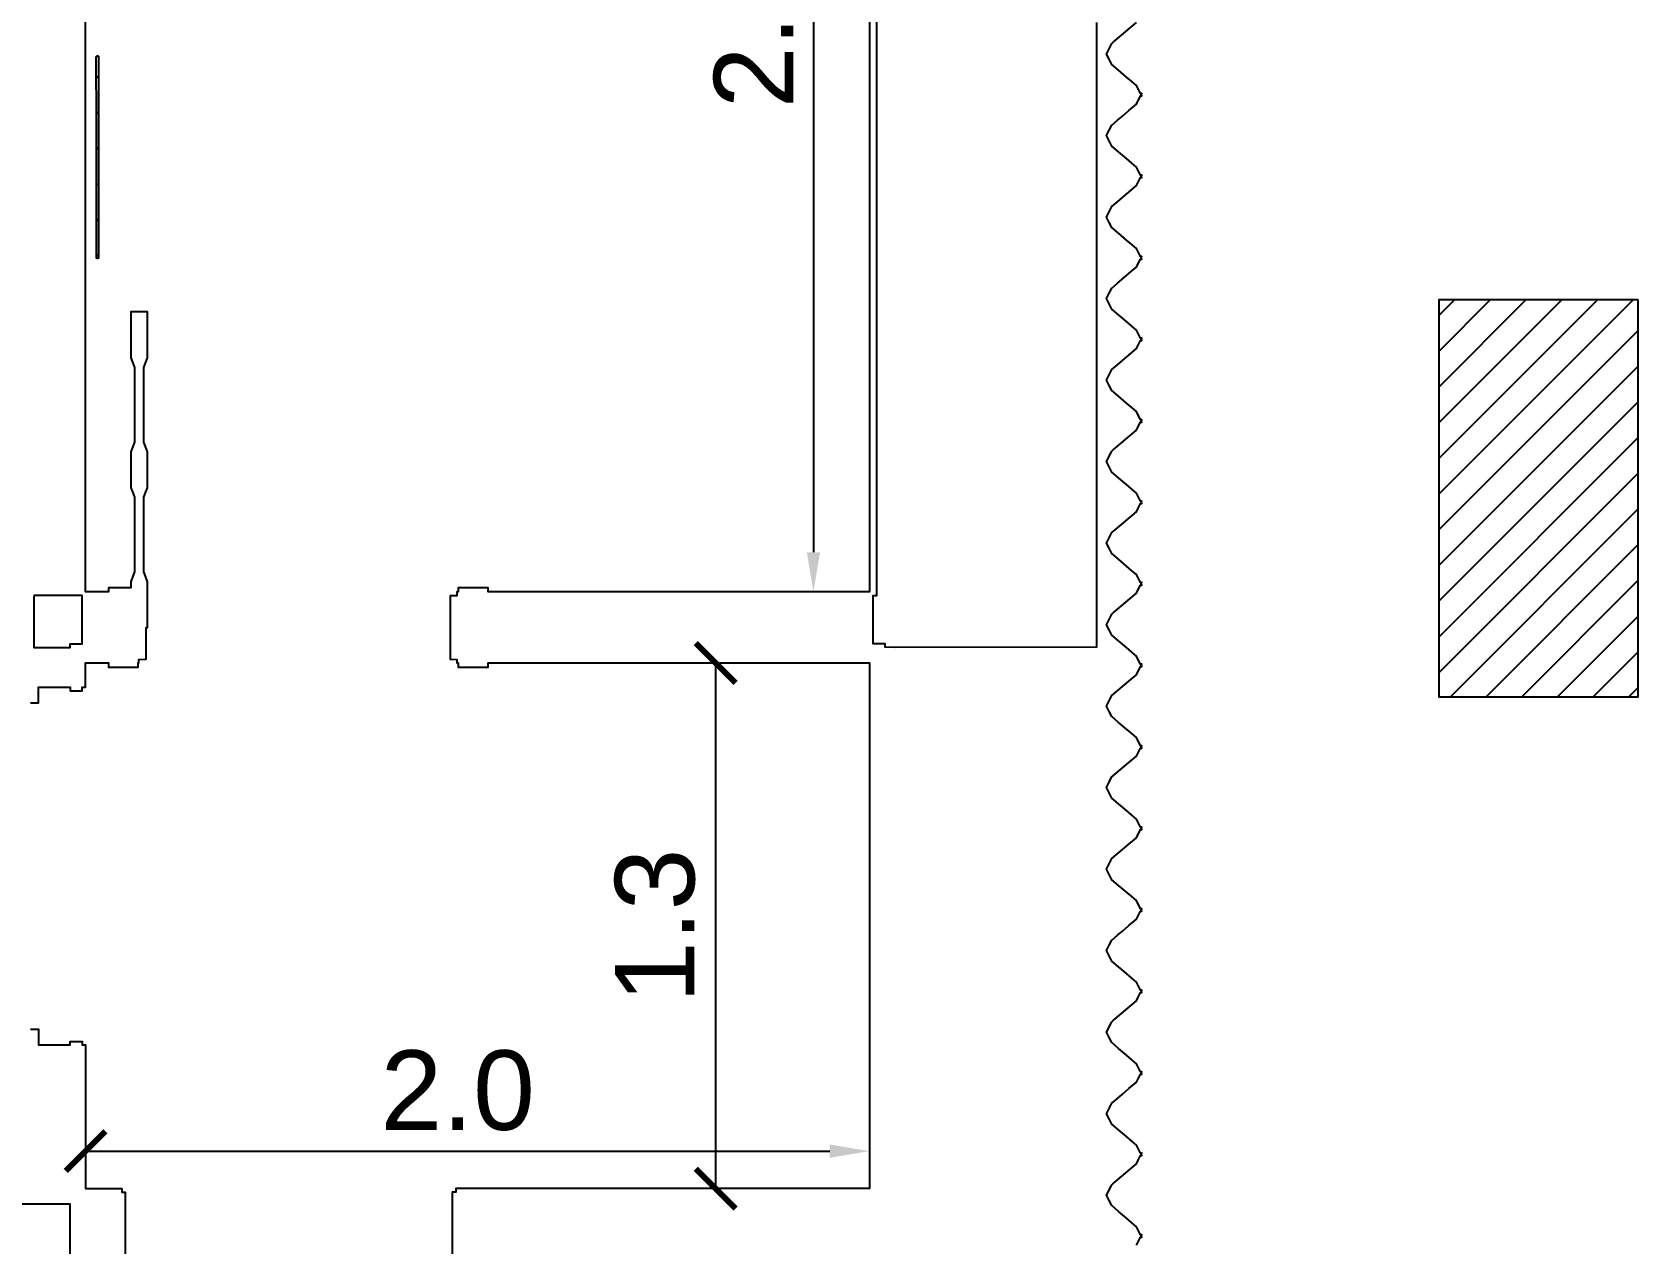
# Model space of a CAD drawing. Header units: metres. Extents: x -155 to -31, y -2 to 38.
# Drawn here: x -141.127 to -137.088, y 13.599 to 16.647 of the extents above; entities that cross this region are included whole.
import ezdxf

# ---------------------------------------------------------------- set-up
doc = ezdxf.new("R2010")
doc.units = ezdxf.units.M
doc.layers.add('DİMENSİONS', color=1, linetype='Continuous', true_color=0xff0000)
doc.layers.add('Layer 03$CATI_MOBILYA', color=9, linetype='Continuous', true_color=0xc0c0c0)
doc.layers.add('Layer 03$CATI_DUVAR', color=7, linetype='Continuous')
doc.styles.add('Default', font='arial.ttf')
doc.dimstyles.new('Default', dxfattribs={"dimscale": 2, "dimtxt": 0.1, "dimasz": 0.1, "dimexe": 0.05, "dimexo": 0.05, "dimgap": 0.025, "dimtad": 1, "dimtoh": 1, "dimzin": 1, "dimdsep": 46, "dimtxsty": 'Default', "dimcen": 0.05, "dimazin": 1, "dimtfac": 1, "dimtdec": 4, "dimtix": 1, "dimtofl": 0, "dimtmove": 1, "dimatfit": 3, "dimfxl": 0.1, "dimtolj": 1, "dimtzin": 1, "dimarcsym": 0})

# ---------------------------------------------------------------- blocks, each defined once
blk = doc.blocks.new('_ArchTick')
at = {"color": 0, "linetype": 'ByBlock', "const_width": 0.15}
blk.add_lwpolyline([(-0.5, -0.5), (0.5, 0.5)], dxfattribs=at)
blk = doc.blocks.new('*D21')
at = {"layer": 'Defpoints', "color": 0}
for p in [(-139.1615, 17.9601), (-139.1615, 15.2387), (-139.1615, 15.2387)]:
    blk.add_point(p, dxfattribs=at)
at = {"layer": 'DİMENSİONS', "color": 0, "lineweight": -2}
for p, q in [((-139.1615, 17.9601), (-139.1615, 15.3387)), ((-139.0615, 17.9601), (-139.0615, 17.9601)), ((-139.0615, 15.2387), (-139.0615, 15.2387))]:
    blk.add_line(p, q, dxfattribs=at)
at = {"layer": 'DİMENSİONS', "color": 0}
blk.add_solid([(-139.1782, 15.3387), (-139.1449, 15.3387), (-139.1615, 15.2387)], dxfattribs=at)
at = {"layer": 'DİMENSİONS', "color": 0, "lineweight": -2, "xscale": 0.1, "yscale": 0.1, "zscale": 0.1, "rotation": 90}
blk.add_blockref('_ArchTick', (-139.1615, 17.9601), dxfattribs=at)
at = {"layer": 'DİMENSİONS', "color": 0, "insert": (-139.3119, 16.6494), "char_height": 0.2, "attachment_point": 5, "rotation": 90, "style": 'Default'}
blk.add_mtext('\\A1;2.7', dxfattribs=at)
blk = doc.blocks.new('*D22')
at = {"layer": 'Defpoints', "color": 0}
for p in [(-140.9921, 13.8323), (-139.0203, 13.8323), (-139.0203, 13.8323)]:
    blk.add_point(p, dxfattribs=at)
at = {"layer": 'DİMENSİONS', "color": 0, "lineweight": -2}
for p, q in [((-140.9921, 13.9323), (-140.9921, 13.9323)), ((-139.0203, 13.9323), (-139.0203, 13.9323)), ((-140.9921, 13.8323), (-139.1203, 13.8323))]:
    blk.add_line(p, q, dxfattribs=at)
at = {"layer": 'DİMENSİONS', "color": 0}
blk.add_solid([(-139.1203, 13.8156), (-139.1203, 13.849), (-139.0203, 13.8323)], dxfattribs=at)
at = {"layer": 'DİMENSİONS', "color": 0, "lineweight": -2, "xscale": 0.1, "yscale": 0.1, "zscale": 0.1, "rotation": 180}
blk.add_blockref('_ArchTick', (-140.9921, 13.8323), dxfattribs=at)
at = {"layer": 'DİMENSİONS', "color": 0, "insert": (-140.0562, 13.9844), "char_height": 0.2, "attachment_point": 5, "style": 'Default'}
blk.add_mtext('\\A1;2.0', dxfattribs=at)
blk = doc.blocks.new('*D78')
at = {"layer": 'Defpoints', "color": 0}
for p in [(-139.4072, 15.0601), (-139.4072, 15.0601), (-139.4072, 13.738)]:
    blk.add_point(p, dxfattribs=at)
at = {"layer": 'DİMENSİONS', "color": 0, "lineweight": -2}
for p, q in [((-139.5072, 15.0601), (-139.5072, 15.0601)), ((-139.4072, 13.738), (-139.4072, 15.0601)), ((-139.5072, 13.738), (-139.5072, 13.738))]:
    blk.add_line(p, q, dxfattribs=at)
at = {"layer": 'DİMENSİONS', "color": 0, "lineweight": -2, "xscale": 0.1, "yscale": 0.1, "zscale": 0.1}
for p, rotation in [((-139.4072, 15.0601), 90), ((-139.4072, 13.738), 270)]:
    blk.add_blockref('_ArchTick', p, dxfattribs=dict(at, rotation=rotation))
at = {"layer": 'DİMENSİONS', "color": 0, "insert": (-139.5594, 14.3991), "char_height": 0.2, "attachment_point": 5, "rotation": 90, "style": 'Default'}
blk.add_mtext('\\A1;1.3', dxfattribs=at)

msp = doc.modelspace()

# ---------------------------------------------------------------- hatches: boundary and pattern name
at = {"layer": 'Layer 03$CATI_DUVAR'}
h = msp.add_hatch(dxfattribs=at)
h.set_pattern_fill('ANSI31', scale=0.02, style=0, pattern_type=2)
h.set_pattern_definition([(45, (-140.90624, 9.92203), (-0.0449013, 0.0449013), [])])
h.paths.add_polyline_path([(-137.0878, 15.9743), (-137.0878, 14.9743), (-137.5879, 14.9743), (-137.5879, 15.9743)], flags=0)
at = {"layer": 'Layer 03$CATI_MOBILYA'}
h = msp.add_hatch(dxfattribs=at)
h.set_pattern_fill('ANSI31', scale=0.02, angle=90, style=0, pattern_type=2)
h.set_pattern_definition([(135, (-140.90624, 9.92203), (-0.0449013, -0.0449013), [])])
h.paths.add_polyline_path([(-140.96, 16.586), (-140.9598, 16.247), (-140.9598, 16.0784), (-140.9606, 16.078), (-140.9624, 16.0772), (-140.963, 16.0775), (-140.9648, 16.0785), (-140.965, 16.0789), (-140.9651, 16.417), (-140.9652, 16.5849), (-140.9647, 16.5854), (-140.9629, 16.5868), (-140.9624, 16.5871), (-140.9624, 16.587), (-140.9616, 16.5867)], flags=0)

# ---------------------------------------------------------------- linework, layer by layer
at = {"layer": 'Layer 03$CATI_DUVAR'}
for points in [[(-141.1305, 14.9594), (-141.1103, 14.9594), (-141.1103, 14.9993), (-141.0311, 14.9993), (-141.031, 14.9899), (-141.0011, 14.9899), (-141.0011, 14.9993), (-140.9921, 14.9993), (-140.9921, 15.0601), (-140.9346, 15.0601), (-140.9346, 15.0493), (-140.8598, 15.0493), (-140.8598, 15.0601), (-140.8581, 15.0601), (-140.8581, 15.0692), (-140.8397, 15.0695), (-140.8397, 15.1494), (-140.8363, 15.1494), (-140.8363, 15.2645), (-140.8415, 15.2782), (-140.8456, 15.2889), (-140.8456, 15.4771), (-140.8404, 15.4903), (-140.8363, 15.5007), (-140.8363, 15.5914), (-140.8415, 15.6047), (-140.8456, 15.615), (-140.8456, 15.8032), (-140.8404, 15.8169), (-140.8363, 15.8276), (-140.8363, 15.9428), (-140.8783, 15.9428), (-140.8783, 15.8276), (-140.8743, 15.8169), (-140.8691, 15.8032), (-140.8691, 15.615), (-140.8731, 15.6047), (-140.8783, 15.5914), (-140.8783, 15.5007), (-140.8743, 15.4904), (-140.8691, 15.4771), (-140.8691, 15.2889), (-140.8731, 15.2782), (-140.8783, 15.2645), (-140.8783, 15.2494), (-140.9346, 15.2494), (-140.9346, 15.2387), (-140.992, 15.2387), (-140.992, 17.9601)], [(-139.0202, 17.9601), (-139.0202, 15.2387), (-139.9799, 15.2387), (-139.9799, 15.2494), (-140.0547, 15.2494), (-140.0547, 15.2387), (-140.0584, 15.2387), (-140.0584, 15.2292), (-140.0748, 15.2292), (-140.0748, 15.0693), (-140.058, 15.069), (-140.058, 15.0601), (-140.0547, 15.0601), (-140.0547, 15.0493), (-139.9799, 15.0493), (-139.9799, 15.0601), (-139.0203, 15.0601), (-139.0203, 13.738), (-140.0611, 13.738), (-140.0611, 13.7293), (-140.0701, 13.7293), (-140.0701, 13.4694)], [(-138.4494, 16.6707), (-138.4494, 16.6254), (-138.4494, 16.622), (-138.4494, 16.6178), (-138.4494, 16.6129), (-138.4494, 16.5915), (-138.4494, 16.5785), (-138.4494, 16.5653), (-138.4494, 16.5508), (-138.4494, 16.5338), (-138.4494, 16.5222), (-138.4494, 16.5123), (-138.4494, 16.4947), (-138.4494, 16.4899), (-138.4494, 16.483), (-138.4494, 16.4657), (-138.4494, 16.4496), (-138.4494, 16.4356), (-138.4494, 16.425), (-138.4494, 16.4129), (-138.4494, 16.3999), (-138.4494, 16.3865), (-138.4494, 16.3732), (-138.4494, 16.3602), (-138.4494, 16.3458), (-138.4494, 16.3288), (-138.4494, 16.3173), (-138.4494, 16.3074), (-138.4494, 16.2901), (-138.4494, 16.2871), (-138.4493, 16.278), (-138.4493, 16.2607), (-138.4493, 16.2446), (-138.4493, 16.2306), (-138.4493, 16.22), (-138.4493, 16.2079), (-138.4493, 16.1949), (-138.4493, 16.1815), (-138.4493, 16.1682), (-138.4493, 16.1552), (-138.4493, 16.1407), (-138.4493, 16.1238), (-138.4493, 16.1123), (-138.4493, 16.1024), (-138.4493, 16.0851), (-138.4493, 16.0821), (-138.4493, 16.0647), (-138.4493, 16.0558), (-138.4493, 16.046), (-138.4493, 16.0293), (-138.4493, 16.015), (-138.4493, 16.0028), (-138.4493, 15.9898), (-138.4493, 15.9764), (-138.4493, 15.9634), (-138.4493, 15.9502), (-138.4493, 15.9357), (-138.4493, 15.9187), (-138.4493, 15.9071), (-138.4493, 15.8972), (-138.4493, 15.8796), (-138.4493, 15.8771), (-138.4493, 15.8723), (-138.4493, 15.871), (-138.4493, 15.868), (-138.4493, 15.8506), (-138.4493, 15.8345), (-138.4493, 15.8206), (-138.4493, 15.81), (-138.4493, 15.7979), (-138.4493, 15.785), (-138.4493, 15.7717), (-138.4493, 15.7583), (-138.4493, 15.7452), (-138.4493, 15.7307), (-138.4493, 15.7138), (-138.4493, 15.7022), (-138.4493, 15.6923), (-138.4493, 15.675), (-138.4493, 15.6659), (-138.4493, 15.6546), (-138.4493, 15.6457), (-138.4493, 15.6004), (-138.4493, 15.597), (-138.4493, 15.5929), (-138.4493, 15.5879), (-138.4493, 15.5665), (-138.4493, 15.5535), (-138.4493, 15.5403), (-138.4493, 15.5259), (-138.4493, 15.5088), (-138.4493, 15.4972), (-138.4493, 15.4874), (-138.4493, 15.4698), (-138.4493, 15.4669), (-138.4493, 15.4495), (-138.4493, 15.4406), (-138.4493, 15.3953), (-138.4493, 15.3919), (-138.4493, 15.3877), (-138.4493, 15.3828), (-138.4493, 15.3614), (-138.4493, 15.3484), (-138.4493, 15.3352), (-138.4493, 15.3208), (-138.4493, 15.3037), (-138.4493, 15.2921), (-138.4493, 15.2822), (-138.4493, 15.2646), (-138.4493, 15.2621), (-138.4493, 15.2447), (-138.4493, 15.2358), (-138.4493, 15.1905), (-138.4493, 15.1871), (-138.4493, 15.1829), (-138.4493, 15.178), (-138.4493, 15.1584), (-138.4493, 15.1434), (-138.4493, 15.1301), (-138.4493, 15.0995), (-138.9543, 15.0994), (-138.981, 15.0995), (-138.981, 15.108), (-139.0112, 15.108), (-139.0112, 15.2297), (-139.0022, 15.2298), (-139.0022, 17.9697)], [(-138.349, 13.5957), (-138.3387, 13.6161), (-138.3359, 13.6161), (-138.3373, 13.619), (-138.3358, 13.6221), (-138.3388, 13.6221), (-138.3488, 13.6423), (-138.3603, 13.6522), (-138.3741, 13.6638), (-138.3944, 13.6808), (-138.4113, 13.6953), (-138.4177, 13.7085), (-138.4241, 13.7215), (-138.4137, 13.7429), (-138.4113, 13.7478), (-138.4064, 13.752), (-138.4024, 13.7554), (-138.3488, 13.8007), (-138.3444, 13.8096), (-138.3388, 13.821), (-138.3358, 13.821), (-138.3373, 13.8241), (-138.3359, 13.827), (-138.3387, 13.827), (-138.3489, 13.8474), (-138.3606, 13.8573), (-138.3743, 13.8689), (-138.3941, 13.8858), (-138.4111, 13.9002), (-138.4176, 13.9132), (-138.4241, 13.9265), (-138.4176, 13.9399), (-138.4111, 13.9529), (-138.3968, 13.9651), (-138.3844, 13.9756), (-138.3678, 13.9896), (-138.349, 14.0057), (-138.3387, 14.026), (-138.3359, 14.026), (-138.3373, 14.0289), (-138.3358, 14.0319), (-138.3388, 14.0319), (-138.3488, 14.0522), (-138.3603, 14.0621), (-138.3741, 14.0737), (-138.3944, 14.0907), (-138.4113, 14.1052), (-138.4177, 14.1184), (-138.4241, 14.1314), (-138.4137, 14.1528), (-138.4113, 14.1577), (-138.4064, 14.1619), (-138.4024, 14.1653), (-138.3488, 14.2106), (-138.3444, 14.2196), (-138.3389, 14.231), (-138.3358, 14.231), (-138.3373, 14.2342), (-138.3359, 14.2372), (-138.3388, 14.2372), (-138.3489, 14.2574), (-138.3607, 14.2674), (-138.3801, 14.284), (-138.3941, 14.2957), (-138.4111, 14.31), (-138.4176, 14.3231), (-138.4241, 14.3365), (-138.4176, 14.35), (-138.4111, 14.363), (-138.3968, 14.3751), (-138.3844, 14.3857), (-138.3678, 14.3997), (-138.349, 14.4158), (-138.3387, 14.436), (-138.3358, 14.436), (-138.3372, 14.439), (-138.3358, 14.4419), (-138.3387, 14.4419), (-138.3489, 14.4625), (-138.3607, 14.4724), (-138.3801, 14.489), (-138.3941, 14.5007), (-138.4111, 14.515), (-138.4176, 14.5281), (-138.4241, 14.5416), (-138.4176, 14.555), (-138.4113, 14.568), (-138.3678, 14.6046), (-138.349, 14.6205), (-138.3387, 14.6411), (-138.3358, 14.6411), (-138.3372, 14.644), (-138.3358, 14.647), (-138.3387, 14.647), (-138.349, 14.6675), (-138.3606, 14.6773), (-138.3743, 14.6888), (-138.3942, 14.7056), (-138.4112, 14.7201), (-138.4177, 14.7331), (-138.4241, 14.7466), (-138.4176, 14.76), (-138.4114, 14.773), (-138.3679, 14.8096), (-138.349, 14.8255), (-138.3387, 14.8461), (-138.3358, 14.8461), (-138.3372, 14.8491), (-138.3358, 14.852), (-138.3387, 14.852), (-138.3489, 14.8725), (-138.3606, 14.8823), (-138.3743, 14.8939), (-138.3941, 14.9106), (-138.4111, 14.9251), (-138.4176, 14.9382), (-138.4241, 14.9516), (-138.4176, 14.965), (-138.4113, 14.978), (-138.3678, 15.0146), (-138.349, 15.0306), (-138.3387, 15.051), (-138.3359, 15.051), (-138.3373, 15.0539), (-138.3358, 15.057), (-138.3388, 15.057), (-138.3444, 15.0683), (-138.3488, 15.0772), (-138.3603, 15.0871), (-138.3741, 15.0987), (-138.3944, 15.1157), (-138.4113, 15.1301), (-138.4177, 15.1434), (-138.4241, 15.1564), (-138.4137, 15.178), (-138.4113, 15.1829), (-138.4064, 15.1871), (-138.4024, 15.1905), (-138.3488, 15.2358), (-138.3444, 15.2447), (-138.3389, 15.256), (-138.3359, 15.256), (-138.3374, 15.2591), (-138.3359, 15.2621), (-138.3389, 15.2621), (-138.3488, 15.2823), (-138.3603, 15.2921), (-138.3741, 15.3037), (-138.3944, 15.3208), (-138.4113, 15.3352), (-138.4177, 15.3484), (-138.4241, 15.3614), (-138.4137, 15.3828), (-138.4113, 15.3878), (-138.4064, 15.3919), (-138.4024, 15.3953), (-138.3488, 15.4406), (-138.3444, 15.4495), (-138.3387, 15.4611), (-138.3359, 15.4611), (-138.3373, 15.464), (-138.3359, 15.4669), (-138.3387, 15.4669), (-138.3488, 15.4874), (-138.3603, 15.4972), (-138.3741, 15.5088), (-138.3944, 15.5259), (-138.4113, 15.5403), (-138.4177, 15.5535), (-138.4241, 15.5665), (-138.4137, 15.5879), (-138.4113, 15.5929), (-138.4064, 15.597), (-138.4024, 15.6004), (-138.3488, 15.6457), (-138.3444, 15.6546), (-138.3389, 15.6659), (-138.3358, 15.6659), (-138.3373, 15.6691), (-138.3359, 15.672), (-138.3388, 15.672), (-138.3489, 15.6923), (-138.3606, 15.7022), (-138.3743, 15.7138), (-138.3941, 15.7307), (-138.4111, 15.7452), (-138.4176, 15.7583), (-138.4241, 15.7717), (-138.4176, 15.785), (-138.4111, 15.7979), (-138.3968, 15.81), (-138.3844, 15.8206), (-138.3678, 15.8345), (-138.349, 15.8506), (-138.3388, 15.871), (-138.3359, 15.871), (-138.3373, 15.874), (-138.3358, 15.8771), (-138.3389, 15.8771), (-138.3488, 15.8972), (-138.3603, 15.9071), (-138.3741, 15.9187), (-138.3944, 15.9357), (-138.4113, 15.9502), (-138.4177, 15.9634), (-138.4241, 15.9764), (-138.4176, 15.9898), (-138.4112, 16.0028), (-138.3967, 16.015), (-138.38, 16.0293), (-138.3603, 16.046), (-138.3488, 16.0558), (-138.3444, 16.0647), (-138.3389, 16.076), (-138.3358, 16.076), (-138.3374, 16.0792), (-138.3359, 16.0821), (-138.3388, 16.0821), (-138.3489, 16.1024), (-138.3606, 16.1123), (-138.3743, 16.1238), (-138.3941, 16.1407), (-138.4111, 16.1552), (-138.4176, 16.1682), (-138.4241, 16.1815), (-138.4176, 16.1949), (-138.4111, 16.2079), (-138.3968, 16.22), (-138.3844, 16.2306), (-138.3678, 16.2446), (-138.349, 16.2607), (-138.3388, 16.281), (-138.3358, 16.281), (-138.3373, 16.2841), (-138.3358, 16.2871), (-138.3388, 16.2871), (-138.3489, 16.3074), (-138.3606, 16.3173), (-138.3743, 16.3289), (-138.3941, 16.3458), (-138.4111, 16.3602), (-138.4176, 16.3732), (-138.4241, 16.3865), (-138.4176, 16.3999), (-138.4111, 16.4129), (-138.3968, 16.4251), (-138.3844, 16.4356), (-138.3678, 16.4496), (-138.349, 16.4657), (-138.3387, 16.4861), (-138.3359, 16.4861), (-138.3373, 16.489), (-138.3358, 16.4921), (-138.3389, 16.4921), (-138.3488, 16.5123), (-138.3603, 16.5222), (-138.3741, 16.5338), (-138.3944, 16.5508), (-138.4113, 16.5653), (-138.4177, 16.5785), (-138.4241, 16.5915), (-138.4137, 16.6129), (-138.4113, 16.6178), (-138.4064, 16.622), (-138.4024, 16.6254), (-138.3488, 16.6707)], [(-141.1305, 14.1391), (-141.1103, 14.1391), (-141.1103, 14.0994), (-141.031, 14.0994), (-141.031, 14.108), (-141.0011, 14.108), (-141.0011, 14.0994), (-140.9921, 14.0994), (-140.9921, 13.738), (-140.9011, 13.738), (-140.9011, 13.7293), (-140.8923, 13.7293), (-140.8923, 13.4694)], [(-141.0311, 13.5079), (-141.0312, 13.6992), (-146.1467, 13.6992)]]:
    msp.add_lwpolyline(points, dxfattribs=at)
for points in [[(-137.0878, 15.9743), (-137.0878, 14.9743), (-137.5879, 14.9743), (-137.5879, 15.9743)], [(-141.1221, 15.2299), (-141.1221, 15.0994), (-141.031, 15.0994), (-141.031, 15.108), (-141.001, 15.108), (-141.001, 15.2299)]]:
    msp.add_lwpolyline(points, close=True, dxfattribs=at)
at = {"layer": 'Layer 03$CATI_MOBILYA'}
msp.add_lwpolyline([(-140.96, 16.586), (-140.9598, 16.247), (-140.9598, 16.0784), (-140.9606, 16.078), (-140.9624, 16.0772), (-140.963, 16.0775), (-140.9648, 16.0785), (-140.965, 16.0789), (-140.9651, 16.417), (-140.9652, 16.5849), (-140.9647, 16.5854), (-140.9629, 16.5868), (-140.9624, 16.5871), (-140.9624, 16.587), (-140.9616, 16.5867)], close=True, dxfattribs=at)

# ---------------------------------------------------------------- dimensions: what is measured, and where the dimension line sits
at = {"layer": 'DİMENSİONS'}
for base, p1, p2, angle, text, override, picture, middle in [((-139.1615, 15.2387, 0.5549), (-139.1615, 17.9601, 0.5549), (-139.1615, 15.2387, 0.5549), 270, '2.7', {"dimscale": 2, "dimasz": 0.05, "dimtih": 0, "dimtoh": 0, "dimdec": 1, "dimlfac": 1, "dimblk1": 'ArchTick', "dimsah": 1}, '*D21', (-139.3119, 16.6494, 0.5549)), ((-139.4072, 15.0601, 0.5549), (-139.4072, 13.738, 0.5549), (-139.4072, 15.0601, 0.5549), 90, '1.3', {"dimscale": 2, "dimasz": 0.05, "dimtih": 0, "dimtoh": 0, "dimdec": 1, "dimlfac": 1, "dimblk": 'ArchTick', "dimsah": 0}, '*D78', (-139.5594, 14.3991, 0.5549))]:
    dim = msp.add_linear_dim(base=base, p1=p1, p2=p2, angle=angle, text=text, dimstyle='Default', override=override, dxfattribs=at)
    dim.commit()
    dim.dimension.update_dxf_attribs({"geometry": picture, "text_midpoint": middle})
dim = msp.add_linear_dim(base=(-139.0203, 13.8323, 0.5549), p1=(-140.9921, 13.8323, 0.5549), p2=(-139.0203, 13.8323, 0.5549), text='2.0', dimstyle='Default', override={"dimscale": 2, "dimasz": 0.05, "dimtih": 0, "dimtoh": 0, "dimdec": 1, "dimlfac": 1, "dimblk1": 'ArchTick', "dimsah": 1}, dxfattribs=at)
dim.commit()
dim.dimension.update_dxf_attribs({"geometry": '*D22', "text_midpoint": (-140.0562, 13.9844, 0.5549)})

doc.saveas('drawing.dxf')
